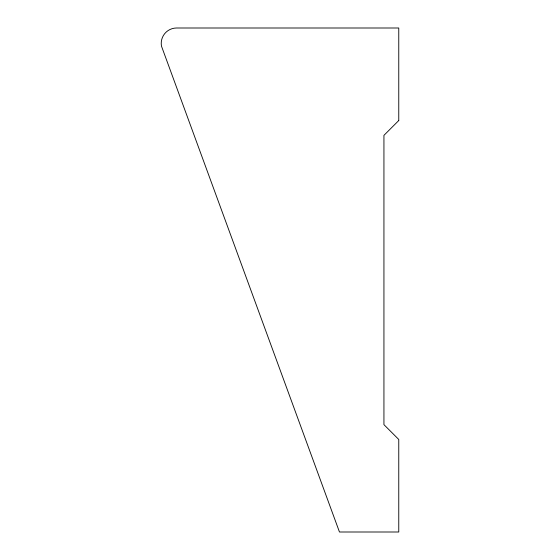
<?xml version="1.0" encoding="UTF-8"?>
<svg xmlns="http://www.w3.org/2000/svg" width="560" height="560" viewBox="0 0 560 560"><rect width="100%" height="100%" fill="white"/><g stroke="black" fill="none" stroke-linecap="round" stroke-linejoin="round"><path stroke-width="0.84" d="M398.762 120.526L383.936 135.352L383.936 424.648L398.762 439.474L398.762 532L339.465 532L161.476 46.123A15.386 15.386 0 0 1 176.407 28L398.762 28L398.762 120.526"/></g></svg>
